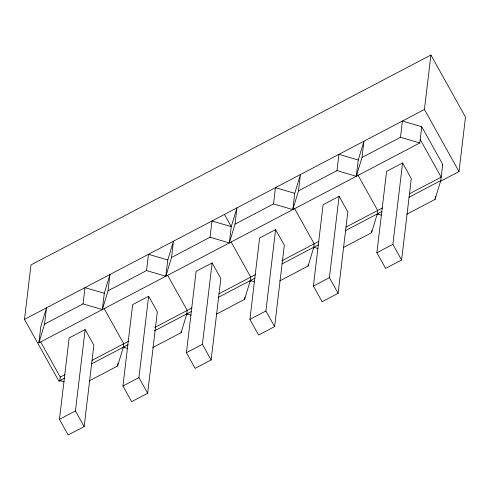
<?xml version="1.0" encoding="UTF-8"?>
<svg xmlns="http://www.w3.org/2000/svg" width="490" height="490" viewBox="0 0 490 490"><rect width="100%" height="100%" fill="white"/><g stroke="black" fill="none" stroke-linecap="round" stroke-linejoin="round"><path stroke-width="0.73" d="M61.079 380.412L59.082 381.459L24.5 319.37L30.993 264.9L430.918 55.015L465.5 117.104L459.007 171.567L440.345 181.367M38.863 342.884L40.805 326.61L46.495 307.824L44.553 324.104L38.863 342.884L419.795 142.964L421.737 126.69L402.431 121.024L400.489 137.298L361.994 157.504L356.304 176.284L337.004 170.618L298.508 190.824L292.818 209.604L273.512 203.938L235.022 224.144L229.326 242.924L210.026 237.258L171.531 257.464L165.841 276.244L146.535 270.578L108.045 290.784L102.355 309.564L83.049 303.898L44.553 324.104M64.123 381.79L59.829 380.528L60.246 377.067L40.75 342.063M59.443 419.342L69.151 337.959L85.144 329.568L93.86 345.211L84.158 426.594L68.159 434.985L59.443 419.342L75.442 410.945L85.144 329.568M83.049 303.898L84.99 287.624L104.29 293.29L102.355 309.564M108.045 290.784L109.987 274.504L104.29 293.29M89.266 380.877L117.624 365.993L117.98 363.029M117.624 365.993L123.321 347.208L123.731 343.747L104.211 308.7M122.935 386.022L132.637 304.639L148.635 296.248L157.345 311.891L147.643 393.274L131.645 401.665L122.935 386.022L138.927 377.625L148.635 296.248M146.535 270.578L148.476 254.304L167.782 259.97L165.841 276.244M171.531 257.464L173.472 241.184L167.782 259.97M152.751 347.557L181.116 332.673L181.294 331.191M181.116 332.673L186.806 313.888L187.217 310.427L167.696 275.38M186.421 352.702L196.123 271.319L212.121 262.928L220.837 278.571L211.129 359.954L195.136 368.345L186.421 352.702L202.419 344.305L212.121 262.928M210.026 237.258L211.968 220.984L231.268 226.65L229.326 242.924M235.022 224.144L236.958 207.864L231.268 226.65L224.463 214.424M216.243 314.237L244.602 299.353L244.871 297.13M244.602 299.353L250.292 280.568L250.709 277.107L231.213 242.103M249.912 319.382L259.614 237.999L275.613 229.608L284.322 245.251L274.621 326.634L258.622 335.025L249.912 319.382L265.905 310.985L275.613 229.608M273.512 203.938L275.454 187.664L294.76 193.329L292.818 209.604M298.508 190.824L300.45 174.544L294.76 193.329M279.729 280.917L308.094 266.027L308.271 264.551M308.094 266.027L313.784 247.248L314.194 243.787L294.674 208.74M313.398 286.062L323.1 204.679L339.098 196.288L347.814 211.931L338.106 293.314L322.108 301.705L313.398 286.062L329.396 277.665L339.098 196.288M337.004 170.618L338.939 154.344L358.245 160.01L356.304 176.284M361.994 157.504L363.935 141.224L358.245 160.01M343.214 247.597L371.579 232.707L371.843 230.49M371.579 232.707L377.269 213.928L377.686 210.467L357.804 174.771M376.884 252.742L386.592 171.359L402.584 162.968L411.3 178.611L401.598 259.994L385.599 268.385L376.884 252.742L392.882 244.345L402.584 162.968M459.007 171.567L424.426 109.478L430.918 55.015M406.706 214.277L435.071 199.387L435.42 196.429M435.071 199.387L440.761 180.608L442.703 164.334L421.737 126.69M442.262 165.779L442.703 164.334M24.5 319.37L424.426 109.478M60.246 377.067L64.968 374.587M91.985 360.407L128.46 341.267M154.797 327.443L191.945 307.947M218.963 293.767L255.437 274.627M281.775 260.803L318.923 241.307M345.94 227.127L382.414 207.987M409.426 193.807L441.172 177.147L420.206 139.503M59.829 380.528L64.558 378.047M91.575 363.868L128.043 344.727M154.387 330.903L191.535 311.407M218.552 297.228L255.021 278.087M282.038 263.908L318.512 244.767M345.53 230.588L381.998 211.447M409.015 197.268L440.761 180.608M122.947 347.943L124.295 347.232M186.433 314.623L187.786 313.912M249.833 281.346L251.15 280.66M313.41 247.983L314.764 247.272M376.896 214.663L378.249 213.952M400.489 137.298L419.795 142.964M377.269 213.928L381.563 215.19M313.784 247.248L318.071 248.51M250.292 280.568L254.586 281.83M186.806 313.888L191.094 315.15M123.321 347.208L127.608 348.47M392.882 244.345L401.598 259.994M329.396 277.665L338.106 293.314M265.905 310.985L274.621 326.634M202.419 344.305L211.129 359.954M138.927 377.625L147.643 393.274M75.442 410.945L84.158 426.594"/></g></svg>
